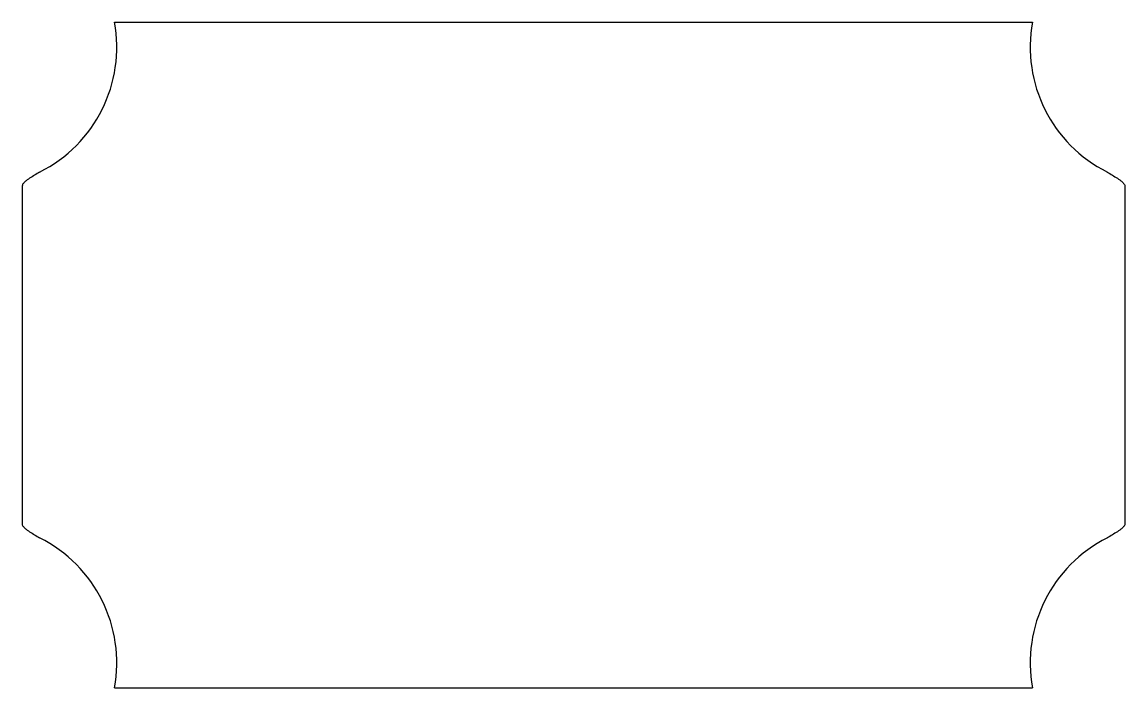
# Model space of a CAD drawing. Header units: millimetres. Extents: x 139 to 441, y 153 to 335.
import ezdxf

# ---------------------------------------------------------------- set-up
doc = ezdxf.new("R2010")
doc.units = ezdxf.units.MM
doc.layers.add('BASE_DE_SUSTENTA', color=7, linetype='Continuous')
doc.layers.add('Default', color=7, linetype='Continuous')

# ---------------------------------------------------------------- blocks, each defined once
blk = doc.blocks.new('SE')
at = {"layer": 'BASE_DE_SUSTENTA', "color": 7, "linetype": 'Continuous'}
for p, q in [((164.49, 335.36), (415.75, 335.36)), ((139.2, 290.33), (139.2, 198.33)), ((441.04, 290.33), (441.04, 198.33)), ((164.49, 153.31), (415.75, 153.31))]:
    blk.add_line(p, q, dxfattribs=at)
for centre, start, end in [((127.02, 328.46), 296.4899, 10.434), ((453.22, 328.46), 169.566, 243.5101), ((127.02, 160.21), 349.566, 63.5101), ((453.22, 160.21), 116.4899, 190.434)]:
    blk.add_arc(centre, 38.1, start, end, dxfattribs=at)
for points, knots in [([(144.01, 294.36), (143.56, 294.07), (143.1, 293.79), (142.18, 293.23), (141.72, 292.95), (141.05, 292.51), (140.83, 292.36), (140.39, 292.04), (140.18, 291.87), (139.79, 291.51), (139.6, 291.31), (139.38, 290.98), (139.32, 290.86), (139.23, 290.61), (139.2, 290.47), (139.2, 290.33)], [0, 0, 0, 0, 0.25, 0.25, 0.5, 0.5, 0.625, 0.625, 0.75, 0.75, 0.875, 0.875, 0.9375, 0.9375, 1, 1, 1, 1]), ([(436.22, 294.36), (436.68, 294.07), (437.14, 293.79), (438.05, 293.23), (438.51, 292.95), (439.19, 292.51), (439.41, 292.36), (439.84, 292.04), (440.05, 291.87), (440.45, 291.51), (440.63, 291.32), (440.85, 290.98), (440.92, 290.86), (441.01, 290.61), (441.04, 290.47), (441.04, 290.33)], [0, 0, 0, 0, 0.25, 0.25, 0.5, 0.5, 0.625, 0.625, 0.75, 0.75, 0.875, 0.875, 0.9375, 0.9375, 1, 1, 1, 1]), ([(139.2, 198.33), (139.2, 198.2), (139.22, 198.07), (139.32, 197.81), (139.38, 197.69), (139.53, 197.46), (139.61, 197.36), (139.79, 197.16), (139.89, 197.06), (140.19, 196.79), (140.4, 196.63), (140.83, 196.31), (141.05, 196.16), (141.72, 195.72), (142.18, 195.44), (143.1, 194.88), (143.56, 194.6), (144.01, 194.31)], [0, 0, 0, 0, 0.0625, 0.0625, 0.125, 0.125, 0.1875, 0.1875, 0.25, 0.25, 0.375, 0.375, 0.5, 0.5, 0.75, 0.75, 1, 1, 1, 1]), ([(441.04, 198.33), (441.04, 198.2), (441.01, 198.07), (440.92, 197.81), (440.86, 197.69), (440.71, 197.46), (440.62, 197.36), (440.44, 197.16), (440.35, 197.06), (440.05, 196.79), (439.84, 196.63), (439.41, 196.31), (439.19, 196.16), (438.51, 195.72), (438.05, 195.44), (437.14, 194.88), (436.68, 194.6), (436.22, 194.31)], [0, 0, 0, 0, 0.0625, 0.0625, 0.125, 0.125, 0.1875, 0.1875, 0.25, 0.25, 0.375, 0.375, 0.5, 0.5, 0.75, 0.75, 1, 1, 1, 1])]:
    blk.add_open_spline(points, degree=3, knots=knots, dxfattribs=at)

msp = doc.modelspace()

# ---------------------------------------------------------------- block references
at = {"layer": 'Default'}
msp.add_blockref('SE', (0, 0), dxfattribs=at)

doc.saveas('drawing.dxf')
